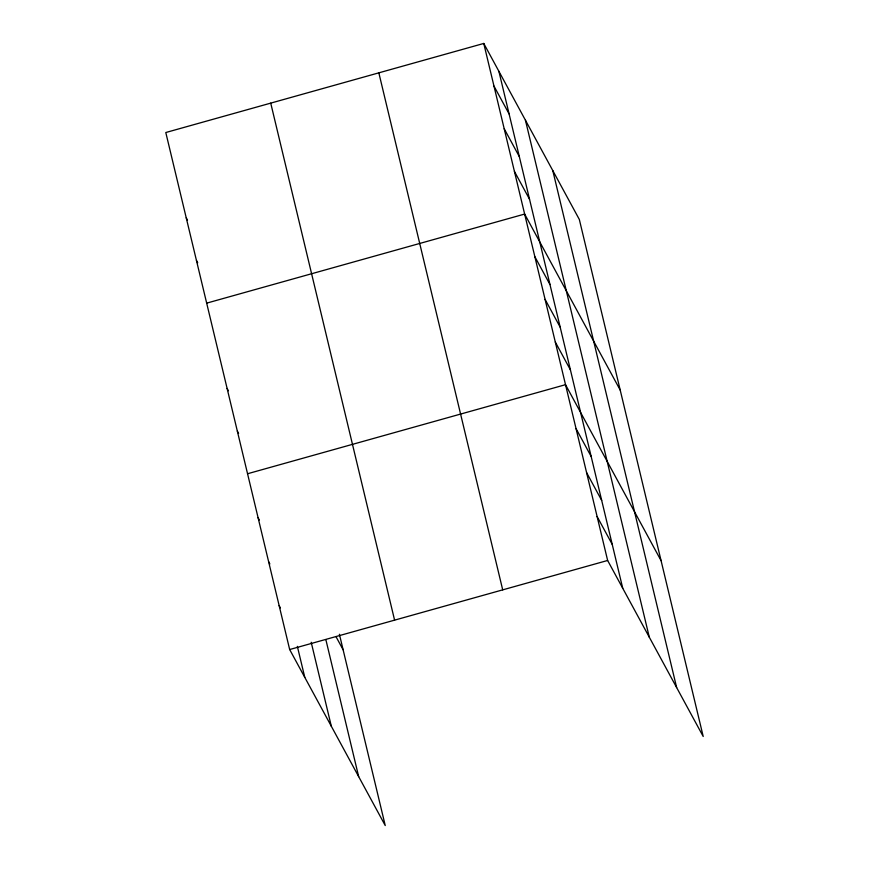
<?xml version="1.0" encoding="UTF-8"?>
<svg xmlns="http://www.w3.org/2000/svg" width="869" height="869" viewBox="0 0 869 869"><rect width="100%" height="100%" fill="white"/><g stroke="black" fill="none" stroke-linecap="round" stroke-linejoin="round"><path stroke-width="1.3" d="M483.761 43.45L607.637 560.472L703.206 736.477L579.33 219.466L483.761 43.45L165.794 132.522L289.67 649.534L385.239 825.55L339.399 634.251M206.67 303.14L524.648 214.067L620.205 390.083M247.556 473.746L565.523 384.685L661.092 560.69M289.67 649.534L607.637 560.472M493.983 86.107L509.104 113.948M504.205 128.753L519.314 156.594M514.426 171.41L529.536 199.251M534.859 256.724L549.979 284.554M545.08 299.37L560.201 327.211M555.302 342.028L570.412 369.868M576.049 428.623L591.159 456.464M586.575 472.573L601.696 500.414M597.101 516.523L612.221 544.363M186.238 217.826L187.498 220.15M196.459 260.483L197.719 262.796M227.113 388.443L228.373 390.768M237.335 431.1L238.595 433.414M336.162 636.955L343.114 649.762M258.082 517.696L259.342 520.02M268.608 561.646L269.868 563.959M279.134 605.595L280.394 607.909M552.782 170.563L676.658 687.585M525.43 120.183L649.295 637.205M498.882 71.291L622.747 588.302M378.841 72.844L502.706 589.866M270.726 103.129L394.591 620.14M325.864 639.638L358.68 776.658M311.2 642.256L331.328 726.278M297.35 646.351L304.78 677.375"/></g></svg>
